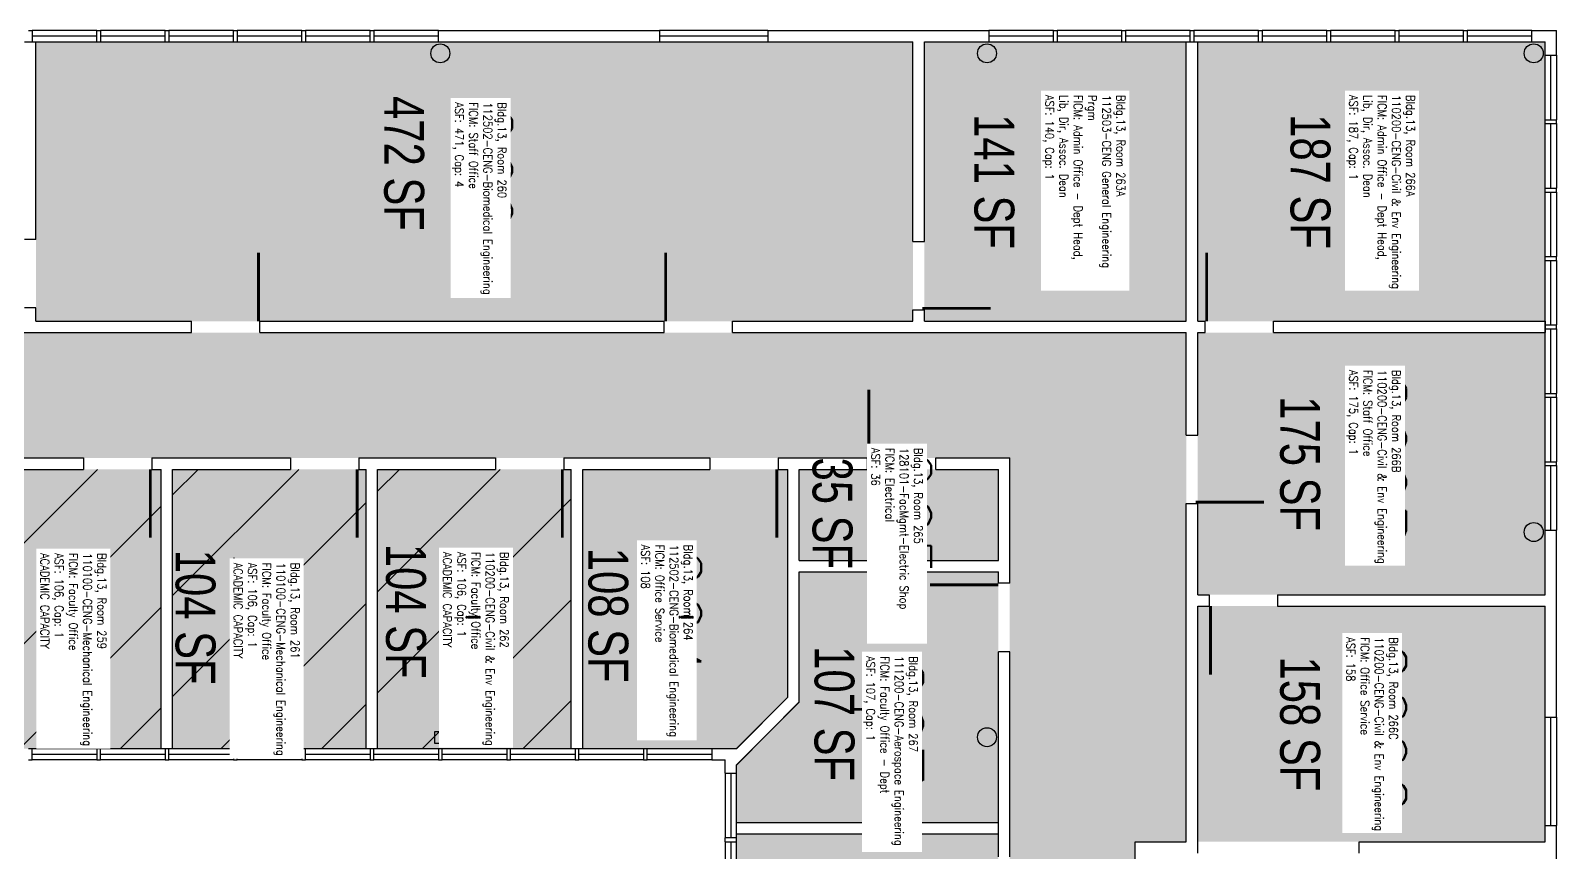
# Model space of a CAD drawing. Header units: inches. Extents: x -1297 to 2310, y -3 to 2532.
# Drawn here: x 1311 to 2115, y 2099 to 2532 of the extents above; entities that cross this region are included whole.
import ezdxf
from ezdxf.enums import TextEntityAlignment as Align

# ---------------------------------------------------------------- set-up
doc = ezdxf.new("R2010")
doc.units = ezdxf.units.IN
doc.header["$LTSCALE"] = 100
doc.header["$MEASUREMENT"] = 0
for name, color, linetype in [('A-COLS', 5, 'CONTINUOUS'), ('A-DOOR', 2, 'CONTINUOUS'), ('A-GLAZ', 1, 'CONTINUOUS'), ('A-GLAZ-SILL', 2, 'CONTINUOUS'), ('A-IDEN-RNUM', 7, 'CONTINUOUS'), ('A-IDEN-SNUM', 4, 'CONTINUOUS'), ('A-IDEN-VNUM', 4, 'CONTINUOUS'), ('A-WALL', 5, 'CONTINUOUS'), ('AREA-TEXT', 3, 'CONTINUOUS'), ('Rooms-Capacity', 4, 'CONTINUOUS'), ('Rooms-Category-Color', 7, 'CONTINUOUS'), ('Rooms-College-Color', 7, 'CONTINUOUS'), ('Rooms-Department-Color', 7, 'CONTINUOUS'), ('Rooms-Division-Color', 7, 'CONTINUOUS'), ('Rooms-Information', 7, 'CONTINUOUS')]:
    doc.layers.add(name, color=color, linetype=linetype)
doc.styles.add('AREA', font='arial.ttf', dxfattribs={"width": 0.75, "height": 24})
doc.styles.add('ROOMSNUMBER', font='txt.shx', dxfattribs={"height": 0.03})
doc.styles.add('ROOMVNUMBER', font='simplex.shx', dxfattribs={"width": 0.85})

msp = doc.modelspace()

# ---------------------------------------------------------------- hatches: boundary and pattern name
at = {"layer": 'Rooms-Capacity'}
h = msp.add_hatch(dxfattribs=at)
h.set_pattern_fill('ANSI31', color=256, scale=300, style=0)
h.paths.add_polyline_path([(1278, 2301), (1380, 2301), (1380, 2154), (1278, 2154)])
h = msp.add_hatch(dxfattribs=at)
h.set_pattern_fill('ANSI31', color=256, scale=300, style=0)
h.paths.add_polyline_path([(1386, 2301), (1488, 2301), (1488, 2154), (1386, 2154)])
h = msp.add_hatch(dxfattribs=at)
h.set_pattern_fill('ANSI31', color=256, scale=300, style=0)
h.paths.add_polyline_path([(1494, 2301), (1596, 2301), (1596, 2154), (1494, 2154)])
at = {"layer": 'Rooms-Category-Color', "true_color": 0xfa9ba3}
for points in [[(1314, 2526), (1776, 2526), (1776, 2379), (1314, 2379)], [(1782, 2526), (1920, 2526), (1920, 2379), (1782, 2379)], [(1926, 2526), (2109, 2526), (2109, 2379), (1926, 2379)], [(1926, 2373), (2109, 2373), (2109, 2235), (1926, 2235)], [(1278, 2301), (1380, 2301), (1380, 2154), (1278, 2154)], [(1386, 2301), (1488, 2301), (1488, 2154), (1386, 2154)], [(1494, 2301), (1596, 2301), (1596, 2154), (1494, 2154)], [(1602, 2301), (1710, 2301), (1710, 2181), (1683.21, 2154), (1602, 2154)], [(1821, 2115), (1821, 2247), (1716, 2247), (1716, 2178.53), (1683, 2145.51), (1683, 2115)], [(1926, 2229), (2109, 2229), (2109, 2105), (1926, 2105)], [(1821, 2001), (1821, 2109), (1683, 2109), (1683, 2001)]]:
    msp.add_hatch(color=241, dxfattribs=at).paths.add_polyline_path(points)
at = {"layer": 'Rooms-Category-Color', "true_color": 0xadadad}
for points in [[(1812, 1011), (1812, 1771.24), (1893, 1852.24), (1893, 2105), (1920, 2105), (1920, 2373), (522, 2373), (522, 2203), (562, 2203), (562, 1972), (512, 1972), (512, 1910), (562, 1910), (562, 1589), (514, 1589), (514, 1523), (494, 1503), (494, 1053), (560, 1053), (560, 1475.66), (629, 1544.66), (629, 1659), (629, 2209), (635, 2209), (635, 2193), (672, 2193), (672, 2307), (1827, 2307), (1827, 1879.58), (1746, 1798.58), (1746, 1659), (1746, 1011)], [(1716, 2301), (1821, 2301), (1821, 2253), (1716, 2253)]]:
    msp.add_hatch(color=253, dxfattribs=at).paths.add_polyline_path(points)
at = {"layer": 'Rooms-College-Color', "true_color": 0x99d7b2}
for points in [[(1314, 2526), (1776, 2526), (1776, 2379), (1314, 2379)], [(1782, 2526), (1920, 2526), (1920, 2379), (1782, 2379)], [(1278, 2301), (1380, 2301), (1380, 2154), (1278, 2154)], [(1386, 2301), (1488, 2301), (1488, 2154), (1386, 2154)], [(1494, 2301), (1596, 2301), (1596, 2154), (1494, 2154)], [(1602, 2301), (1710, 2301), (1710, 2181), (1683.21, 2154), (1602, 2154)]]:
    msp.add_hatch(color=253, dxfattribs=at).paths.add_polyline_path(points)
at = {"layer": 'Rooms-College-Color', "true_color": 0x80bc67}
for points in [[(1926, 2526), (2109, 2526), (2109, 2379), (1926, 2379)], [(1926, 2373), (2109, 2373), (2109, 2235), (1926, 2235)], [(1716, 2301), (1821, 2301), (1821, 2253), (1716, 2253)], [(1821, 2115), (1821, 2247), (1716, 2247), (1716, 2178.53), (1683, 2145.51), (1683, 2115)], [(1926, 2229), (2109, 2229), (2109, 2105), (1926, 2105)], [(1821, 2001), (1821, 2109), (1683, 2109), (1683, 2001)]]:
    msp.add_hatch(color=83, dxfattribs=at).paths.add_polyline_path(points)
at = {"layer": 'Rooms-College-Color', "true_color": 0xadadad}
msp.add_hatch(color=253, dxfattribs=at).paths.add_polyline_path([(1812, 1011), (1812, 1771.24), (1893, 1852.24), (1893, 2105), (1920, 2105), (1920, 2373), (522, 2373), (522, 2203), (562, 2203), (562, 1972), (512, 1972), (512, 1910), (562, 1910), (562, 1589), (514, 1589), (514, 1523), (494, 1503), (494, 1053), (560, 1053), (560, 1475.66), (629, 1544.66), (629, 1659), (629, 2209), (635, 2209), (635, 2193), (672, 2193), (672, 2307), (1827, 2307), (1827, 1879.58), (1746, 1798.58), (1746, 1659), (1746, 1011)])
at = {"layer": 'Rooms-Department-Color', "true_color": 0x99d7b2}
for points in [[(1314, 2526), (1776, 2526), (1776, 2379), (1314, 2379)], [(1782, 2526), (1920, 2526), (1920, 2379), (1782, 2379)], [(1926, 2526), (2109, 2526), (2109, 2379), (1926, 2379)], [(1926, 2373), (2109, 2373), (2109, 2235), (1926, 2235)], [(1278, 2301), (1380, 2301), (1380, 2154), (1278, 2154)], [(1386, 2301), (1488, 2301), (1488, 2154), (1386, 2154)], [(1494, 2301), (1596, 2301), (1596, 2154), (1494, 2154)], [(1602, 2301), (1710, 2301), (1710, 2181), (1683.21, 2154), (1602, 2154)], [(1821, 2115), (1821, 2247), (1716, 2247), (1716, 2178.53), (1683, 2145.51), (1683, 2115)], [(1926, 2229), (2109, 2229), (2109, 2105), (1926, 2105)], [(1821, 2001), (1821, 2109), (1683, 2109), (1683, 2001)]]:
    msp.add_hatch(color=253, dxfattribs=at).paths.add_polyline_path(points)
at = {"layer": 'Rooms-Department-Color', "true_color": 0xacacac}
for points in [[(1812, 1011), (1812, 1771.24), (1893, 1852.24), (1893, 2105), (1920, 2105), (1920, 2373), (522, 2373), (522, 2203), (562, 2203), (562, 1972), (512, 1972), (512, 1910), (562, 1910), (562, 1589), (514, 1589), (514, 1523), (494, 1503), (494, 1053), (560, 1053), (560, 1475.66), (629, 1544.66), (629, 1659), (629, 2209), (635, 2209), (635, 2193), (672, 2193), (672, 2307), (1827, 2307), (1827, 1879.58), (1746, 1798.58), (1746, 1659), (1746, 1011)], [(1716, 2301), (1821, 2301), (1821, 2253), (1716, 2253)]]:
    msp.add_hatch(color=253, dxfattribs=at).paths.add_polyline_path(points)
at = {"layer": 'Rooms-Division-Color', "true_color": 0x99d7b2}
for points in [[(1314, 2526), (1776, 2526), (1776, 2379), (1314, 2379)], [(1782, 2526), (1920, 2526), (1920, 2379), (1782, 2379)], [(1926, 2526), (2109, 2526), (2109, 2379), (1926, 2379)], [(1926, 2373), (2109, 2373), (2109, 2235), (1926, 2235)], [(1278, 2301), (1380, 2301), (1380, 2154), (1278, 2154)], [(1386, 2301), (1488, 2301), (1488, 2154), (1386, 2154)], [(1494, 2301), (1596, 2301), (1596, 2154), (1494, 2154)], [(1602, 2301), (1710, 2301), (1710, 2181), (1683.21, 2154), (1602, 2154)], [(1821, 2115), (1821, 2247), (1716, 2247), (1716, 2178.53), (1683, 2145.51), (1683, 2115)], [(1926, 2229), (2109, 2229), (2109, 2105), (1926, 2105)], [(1821, 2001), (1821, 2109), (1683, 2109), (1683, 2001)]]:
    msp.add_hatch(color=253, dxfattribs=at).paths.add_polyline_path(points)
at = {"layer": 'Rooms-Division-Color', "true_color": 0xadadad}
for points in [[(1812, 1011), (1812, 1771.24), (1893, 1852.24), (1893, 2105), (1920, 2105), (1920, 2373), (522, 2373), (522, 2203), (562, 2203), (562, 1972), (512, 1972), (512, 1910), (562, 1910), (562, 1589), (514, 1589), (514, 1523), (494, 1503), (494, 1053), (560, 1053), (560, 1475.66), (629, 1544.66), (629, 1659), (629, 2209), (635, 2209), (635, 2193), (672, 2193), (672, 2307), (1827, 2307), (1827, 1879.58), (1746, 1798.58), (1746, 1659), (1746, 1011)], [(1716, 2301), (1821, 2301), (1821, 2253), (1716, 2253)]]:
    msp.add_hatch(color=253, dxfattribs=at).paths.add_polyline_path(points)

# ---------------------------------------------------------------- linework, layer by layer
at = {"layer": 'A-COLS'}
msp.add_lwpolyline([(1524, 2162.78), (1524, 2156.78), (1530, 2156.78), (1530, 2162.78)], close=True, dxfattribs=at)
for centre in [(1527, 2520), (1815, 2520), (2103, 2520), (2103, 2268), (1815, 2160)]:
    msp.add_circle(centre, 5, dxfattribs=at)
at = {"layer": 'A-DOOR'}
for points in [[(1781, 2385.75, 1.5, 1.5, 0), (1817, 2385.75, 0, 0, 0), (1817, 2386.5, 0, 0, 0.414214), (1779.5, 2421, 0, 0, 0.414214)], [(1431.25, 2379, 1.5, 1.5, 0), (1431.25, 2415, 0, 0, 0), (1430.5, 2415, 0, 0, 0.414214), (1396, 2377.5, 0, 0, 0.414214)], [(1645.75, 2379, 1.5, 1.5, 0), (1645.75, 2415, 0, 0, 0), (1646.5, 2415, 0, 0, -0.414214), (1681, 2377.5, 0, 0, -0.414214)], [(1930.75, 2379, 1.5, 1.5, 0), (1930.75, 2415, 0, 0, 0), (1931.5, 2415, 0, 0, -0.414214), (1966, 2377.5, 0, 0, -0.414214)], [(1752.75, 2307, 1.5, 1.5, 0), (1752.75, 2343, 0, 0, 0), (1753.5, 2343, 0, 0, -0.414214), (1788, 2305.5, 0, 0, -0.414214)], [(1925, 2283.75, 1.5, 1.5, 0), (1961, 2283.75, 0, 0, 0), (1961, 2284.5, 0, 0, 0.414214), (1923.5, 2319, 0, 0, 0.414214)], [(1374.25, 2301, 1.5, 1.5, 0), (1374.25, 2265, 0, 0, 0), (1373.5, 2265, 0, 0, -0.414214), (1339, 2302.5, 0, 0, -0.414214)], [(1483.25, 2301, 1.5, 1.5, 0), (1483.25, 2265, 0, 0, 0), (1482.5, 2265, 0, 0, -0.414214), (1448, 2302.5, 0, 0, -0.414214)], [(1591.25, 2301, 1.5, 1.5, 0), (1591.25, 2265, 0, 0, 0), (1590.5, 2265, 0, 0, -0.414214), (1556, 2302.5, 0, 0, -0.414214)], [(1704.25, 2301, 1.5, 1.5, 0), (1704.25, 2265, 0, 0, 0), (1703.5, 2265, 0, 0, -0.414214), (1669, 2302.5, 0, 0, -0.414214)], [(1821, 2240.25, 1.5, 1.5, 0), (1785, 2240.25, 0, 0, 0), (1785, 2239.5, 0, 0, 0.414214), (1822.5, 2205, 0, 0, 0.414214)], [(1932.75, 2229, 1.5, 1.5, 0), (1932.75, 2193, 0, 0, 0), (1933.5, 2193, 0, 0, 0.414214), (1968, 2230.5, 0, 0, 0.414214)]]:
    msp.add_lwpolyline(points, format="xyseb", dxfattribs=at)
at = {"layer": 'A-GLAZ'}
for p, q in [((1346, 2529), (1312, 2529)), ((1382, 2529), (1348, 2529)), ((1418, 2529), (1384, 2529)), ((1454, 2529), (1420, 2529)), ((1490, 2529), (1456, 2529)), ((1526, 2529), (1492, 2529)), ((1699.5, 2529), (1642.5, 2529)), ((1850, 2529), (1816, 2529)), ((1886, 2529), (1852, 2529)), ((1922, 2529), (1888, 2529)), ((1958, 2529), (1924, 2529)), ((1994, 2529), (1960, 2529)), ((2030, 2529), (1996, 2529)), ((2066, 2529), (2032, 2529)), ((2102, 2529), (2068, 2529)), ((2112, 2485), (2112, 2519)), ((2112, 2449), (2112, 2483)), ((2112, 2413), (2112, 2447)), ((2112, 2377), (2112, 2411)), ((2112, 2341), (2112, 2375)), ((2112, 2305), (2112, 2339)), ((2112, 2269), (2112, 2303)), ((2112, 2113.5), (2112, 2170.5)), ((1312, 2151), (1346, 2151)), ((1348, 2151), (1382, 2151)), ((1384, 2151), (1418, 2151)), ((1420, 2151), (1454, 2151)), ((1456, 2151), (1490, 2151)), ((1492, 2151), (1526, 2151)), ((1528, 2151), (1562, 2151)), ((1564, 2151), (1598, 2151)), ((1600, 2151), (1634, 2151)), ((1636, 2151), (1670, 2151)), ((1680, 2141), (1680, 2107)), ((1680, 2105), (1680, 2071))]:
    msp.add_line(p, q, dxfattribs=at)
at = {"layer": 'A-GLAZ-SILL'}
for p, q in [((1346, 2532), (1312, 2532)), ((1312, 2526), (1346, 2526)), ((1382, 2532), (1348, 2532)), ((1348, 2526), (1382, 2526)), ((1418, 2532), (1384, 2532)), ((1384, 2526), (1418, 2526)), ((1454, 2532), (1420, 2532)), ((1420, 2526), (1454, 2526)), ((1490, 2532), (1456, 2532)), ((1456, 2526), (1490, 2526)), ((1526, 2532), (1492, 2532)), ((1492, 2526), (1526, 2526)), ((1699.5, 2532), (1642.5, 2532)), ((1642.5, 2526), (1699.5, 2526)), ((1850, 2532), (1816, 2532)), ((1816, 2526), (1850, 2526)), ((1886, 2532), (1852, 2532)), ((1852, 2526), (1886, 2526)), ((1922, 2532), (1888, 2532)), ((1888, 2526), (1922, 2526)), ((1958, 2532), (1924, 2532)), ((1924, 2526), (1958, 2526)), ((1994, 2532), (1960, 2532)), ((1960, 2526), (1994, 2526)), ((2030, 2532), (1996, 2532)), ((1996, 2526), (2030, 2526)), ((2066, 2532), (2032, 2532)), ((2032, 2526), (2066, 2526)), ((2102, 2532), (2068, 2532)), ((2068, 2526), (2102, 2526)), ((2109, 2485), (2109, 2519)), ((2115, 2519), (2115, 2485)), ((2109, 2449), (2109, 2483)), ((2115, 2483), (2115, 2449)), ((2109, 2413), (2109, 2447)), ((2115, 2447), (2115, 2413)), ((2109, 2377), (2109, 2411)), ((2115, 2411), (2115, 2377)), ((2109, 2341), (2109, 2375)), ((2115, 2375), (2115, 2341)), ((2109, 2305), (2109, 2339)), ((2115, 2339), (2115, 2305)), ((2109, 2269), (2109, 2303)), ((2115, 2303), (2115, 2269)), ((2109, 2113.5), (2109, 2170.5)), ((2115, 2170.5), (2115, 2113.5)), ((1312, 2154), (1346, 2154)), ((1346, 2148), (1312, 2148)), ((1348, 2154), (1382, 2154)), ((1382, 2148), (1348, 2148)), ((1384, 2154), (1418, 2154)), ((1418, 2148), (1384, 2148)), ((1420, 2154), (1454, 2154)), ((1454, 2148), (1420, 2148)), ((1456, 2154), (1490, 2154)), ((1490, 2148), (1456, 2148)), ((1492, 2154), (1526, 2154)), ((1526, 2148), (1492, 2148)), ((1528, 2154), (1562, 2154)), ((1562, 2148), (1528, 2148)), ((1564, 2154), (1598, 2154)), ((1598, 2148), (1564, 2148)), ((1600, 2154), (1634, 2154)), ((1634, 2148), (1600, 2148)), ((1636, 2154), (1670, 2154)), ((1670, 2148), (1636, 2148)), ((1677, 2141), (1677, 2107)), ((1683, 2107), (1683, 2141)), ((1677, 2105), (1677, 2071)), ((1683, 2071), (1683, 2105))]:
    msp.add_line(p, q, dxfattribs=at)
at = {"layer": 'A-WALL'}
for p, q in [((1308, 2526), (1314, 2526)), ((1310, 2532), (1312, 2532)), ((1310, 2526), (1312, 2526)), ((1312, 2532), (1312, 2526)), ((1314, 2422), (1314, 2526)), ((1346, 2526), (1346, 2532)), ((1346, 2532), (1348, 2532)), ((1346, 2526), (1348, 2526)), ((1348, 2532), (1348, 2526)), ((1382, 2526), (1382, 2532)), ((1382, 2532), (1384, 2532)), ((1382, 2526), (1384, 2526)), ((1384, 2532), (1384, 2526)), ((1418, 2526), (1418, 2532)), ((1418, 2532), (1420, 2532)), ((1418, 2526), (1420, 2526)), ((1420, 2532), (1420, 2526)), ((1454, 2526), (1454, 2532)), ((1454, 2532), (1456, 2532)), ((1454, 2526), (1456, 2526)), ((1456, 2532), (1456, 2526)), ((1490, 2526), (1490, 2532)), ((1490, 2532), (1492, 2532)), ((1490, 2526), (1492, 2526)), ((1492, 2532), (1492, 2526)), ((1526, 2526), (1526, 2532)), ((1526, 2532), (1642.5, 2532)), ((1526, 2526), (1560, 2526)), ((1560, 2526), (1642.5, 2526)), ((1642.5, 2532), (1642.5, 2526)), ((1699.5, 2532), (1699.5, 2526)), ((1699.5, 2532), (1816, 2532)), ((1699.5, 2526), (1776, 2526)), ((1776, 2421), (1776, 2526)), ((1782, 2526), (1816, 2526)), ((1782, 2421), (1782, 2526)), ((1816, 2532), (1816, 2526)), ((1850, 2526), (1850, 2532)), ((1850, 2532), (1852, 2532)), ((1850, 2526), (1852, 2526)), ((1852, 2532), (1852, 2526)), ((1886, 2526), (1886, 2532)), ((1886, 2532), (1888, 2532)), ((1886, 2526), (1888, 2526)), ((1888, 2532), (1888, 2526)), ((1920, 2379), (1920, 2526)), ((1920, 2526), (1926, 2526)), ((1922, 2526), (1922, 2532)), ((1922, 2532), (1924, 2532)), ((1922, 2526), (1924, 2526)), ((1924, 2532), (1924, 2526)), ((1926, 2379), (1926, 2526)), ((1958, 2526), (1958, 2532)), ((1958, 2532), (1960, 2532)), ((1958, 2526), (1960, 2526)), ((1960, 2532), (1960, 2526)), ((1994, 2526), (1994, 2532)), ((1994, 2532), (1996, 2532)), ((1994, 2526), (1996, 2526)), ((1996, 2532), (1996, 2526)), ((2030, 2526), (2030, 2532)), ((2030, 2532), (2032, 2532)), ((2030, 2526), (2032, 2526)), ((2032, 2532), (2032, 2526)), ((2066, 2526), (2066, 2532)), ((2066, 2532), (2068, 2532)), ((2066, 2526), (2068, 2526)), ((2068, 2532), (2068, 2526)), ((2102, 2526), (2102, 2532)), ((2102, 2532), (2115, 2532)), ((2102, 2526), (2109, 2526)), ((2109, 2519), (2109, 2526)), ((2115, 2519), (2115, 2532)), ((2109, 2519), (2115, 2519)), ((2109, 2485), (2115, 2485)), ((2109, 2483), (2109, 2485)), ((2115, 2483), (2115, 2485)), ((2109, 2483), (2115, 2483)), ((2109, 2449), (2115, 2449)), ((2109, 2447), (2109, 2449)), ((2109, 2447), (2115, 2447)), ((2115, 2447), (2115, 2449)), ((1314, 2422), (1308, 2422)), ((1776, 2421), (1782, 2421)), ((2109, 2411), (2109, 2413)), ((2109, 2413), (2115, 2413)), ((2115, 2411), (2115, 2413)), ((2109, 2411), (2115, 2411)), ((1314, 2386), (1308, 2386)), ((1314, 2379), (1314, 2386)), ((1776, 2379), (1776, 2385)), ((1776, 2385), (1782, 2385)), ((1782, 2379), (1782, 2385)), ((935, 2373), (1396, 2373)), ((1314, 2379), (1396, 2379)), ((1396, 2373), (1396, 2379)), ((1432, 2379), (1524, 2379)), ((1432, 2373), (1432, 2379)), ((1432, 2373), (1645, 2373)), ((1524, 2379), (1645, 2379)), ((1524, 2379), (1560, 2379)), ((1645, 2373), (1645, 2379)), ((1681, 2373), (1681, 2379)), ((1681, 2379), (1776, 2379)), ((1681, 2373), (1920, 2373)), ((1782, 2379), (1920, 2379)), ((1920, 2319), (1920, 2373)), ((1926, 2379), (1930, 2379)), ((1926, 2373), (1930, 2373)), ((1926, 2319), (1926, 2373)), ((1930, 2373), (1930, 2379)), ((1966, 2373), (1966, 2379)), ((1966, 2379), (2109, 2379)), ((1966, 2373), (2109, 2373)), ((2109, 2379), (2109, 2373)), ((2109, 2377), (2115, 2377)), ((2109, 2375), (2109, 2377)), ((2109, 2375), (2115, 2375)), ((2115, 2375), (2115, 2377)), ((2109, 2341), (2115, 2341)), ((2109, 2339), (2109, 2341)), ((2115, 2339), (2115, 2341)), ((2109, 2339), (2115, 2339)), ((1920, 2319), (1926, 2319)), ((1265, 2307), (1339, 2307)), ((1278, 2301), (1339, 2301)), ((1339, 2307), (1339, 2301)), ((1375, 2307), (1375, 2301)), ((1375, 2307), (1448, 2307)), ((1375, 2301), (1380, 2301)), ((1380, 2154), (1380, 2301)), ((1386, 2154), (1386, 2301)), ((1386, 2301), (1448, 2301)), ((1448, 2307), (1448, 2301)), ((1484, 2307), (1484, 2301)), ((1484, 2307), (1556, 2307)), ((1484, 2301), (1488, 2301)), ((1488, 2154), (1488, 2301)), ((1494, 2154), (1494, 2301)), ((1494, 2301), (1556, 2301)), ((1556, 2307), (1556, 2301)), ((1592, 2307), (1592, 2301)), ((1592, 2307), (1669, 2307)), ((1592, 2301), (1596, 2301)), ((1596, 2154), (1596, 2301)), ((1602, 2154), (1602, 2301)), ((1602, 2301), (1669, 2301)), ((1669, 2307), (1669, 2301)), ((1705, 2307), (1705, 2301)), ((1705, 2307), (1752, 2307)), ((1705, 2301), (1710, 2301)), ((1710, 2181), (1710, 2301)), ((1716, 2301), (1752, 2301)), ((1716, 2253), (1716, 2301)), ((1752, 2301), (1752, 2307)), ((1788, 2301), (1788, 2307)), ((1788, 2307), (1827, 2307)), ((1788, 2301), (1821, 2301)), ((1821, 2253), (1821, 2301)), ((1827, 2241), (1827, 2307)), ((2109, 2305), (2115, 2305)), ((2109, 2303), (2109, 2305)), ((2109, 2303), (2115, 2303)), ((2115, 2303), (2115, 2305)), ((1920, 2105), (1920, 2283)), ((1920, 2283), (1926, 2283)), ((1926, 2235), (1926, 2283)), ((2109, 2235), (2109, 2269)), ((2109, 2269), (2115, 2269)), ((2115, 2170.5), (2115, 2269)), ((1716, 2253), (1821, 2253)), ((1716, 2178.53), (1716, 2247)), ((1716, 2247), (1821, 2247)), ((1821, 2241), (1821, 2247)), ((1827, 2241), (1821, 2241)), ((1926, 2235), (1932, 2235)), ((1932, 2235), (1932, 2229)), ((1968, 2235), (1968, 2229)), ((1968, 2235), (2109, 2235)), ((1926, 2099), (1926, 2229)), ((1926, 2229), (1932, 2229)), ((1968, 2229), (2109, 2229)), ((2109, 2170.5), (2109, 2229)), ((1821, 2097), (1821, 2205)), ((1827, 2205), (1821, 2205)), ((1827, 2097), (1827, 2205)), ((1683, 2154), (1710, 2181)), ((1683, 2145.27), (1716, 2178.53)), ((1683, 2145.51), (1716, 2178.51)), ((1683.07, 2153.86), (1710, 2181)), ((2109, 2170.5), (2115, 2170.5)), ((1310, 2154), (1312, 2154)), ((1310, 2148), (1312, 2148)), ((1312, 2148), (1312, 2154)), ((1346, 2154), (1346, 2148)), ((1346, 2154), (1348, 2154)), ((1346, 2148), (1348, 2148)), ((1348, 2148), (1348, 2154)), ((1382, 2154), (1382, 2148)), ((1382, 2154), (1384, 2154)), ((1382, 2148), (1384, 2148)), ((1384, 2148), (1384, 2154)), ((1418, 2154), (1420, 2154)), ((1418, 2154), (1418, 2148)), ((1418, 2148), (1420, 2148)), ((1420, 2148), (1420, 2154)), ((1454, 2154), (1454, 2148)), ((1454, 2154), (1456, 2154)), ((1454, 2148), (1456, 2148)), ((1456, 2148), (1456, 2154)), ((1490, 2154), (1490, 2148)), ((1490, 2154), (1492, 2154)), ((1490, 2148), (1492, 2148)), ((1492, 2148), (1492, 2154)), ((1526, 2154), (1528, 2154)), ((1526, 2154), (1526, 2148)), ((1526, 2148), (1528, 2148)), ((1528, 2148), (1528, 2154)), ((1562, 2154), (1562, 2148)), ((1562, 2154), (1564, 2154)), ((1562, 2148), (1564, 2148)), ((1564, 2148), (1564, 2154)), ((1598, 2154), (1598, 2148)), ((1598, 2154), (1600, 2154)), ((1598, 2148), (1600, 2148)), ((1600, 2148), (1600, 2154)), ((1634, 2154), (1636, 2154)), ((1634, 2154), (1634, 2148)), ((1634, 2148), (1636, 2148)), ((1636, 2148), (1636, 2154)), ((1670, 2154), (1670, 2148)), ((1670, 2154), (1683, 2154)), ((1670, 2148), (1677, 2148)), ((1677, 2141), (1677, 2148)), ((1677, 2141), (1683, 2141)), ((1683, 2141), (1683, 2145.51)), ((1821, 2115), (1683, 2115)), ((1683, 2107), (1677, 2107)), ((1677, 2105), (1677, 2107)), ((1821, 2109), (1683, 2109)), ((1683, 2105), (1683, 2107)), ((2109, 2113.5), (2115, 2113.5)), ((2109, 2105), (2109, 2113.5)), ((2115, 2015), (2115, 2113.5)), ((1677, 2105), (1683, 2105)), ((1893, 2105), (1920, 2105)), ((1893, 1953), (1893, 2105)), ((2011, 2105), (2109, 2105)), ((2011, 2099), (2011, 2105))]:
    msp.add_line(p, q, dxfattribs=at)

# ---------------------------------------------------------------- texts
at = {"layer": 'A-IDEN-RNUM', "style": 'ROOMSNUMBER', "width": 0.85}
for s, p in [('0260-00', (1549.02, 2459.82)), ('0263-A0', (1860.01, 2449.63)), ('0266-A0', (2020.12, 2449.63)), ('0266-B0', (2020.12, 2306.18)), ('0265-00', (1770.42, 2286.04)), ('0259-00', (1332.19, 2223.14)), ('0261-00', (1434.02, 2223.14)), ('0262-00', (1544.23, 2223.14)), ('0264-00', (1656.48, 2223.14)), ('0267-00', (1747.77, 2174.68)), ('0266-C0', (2020.12, 2164.84))]:
    msp.add_text(s, height=1, rotation=360, dxfattribs=at).set_placement(p, align=Align.MIDDLE)
at = {"layer": 'A-IDEN-SNUM', "style": 'ROOMSNUMBER', "width": 0.85}
for s, p in [('0130026000', (1549.02, 2459.82)), ('01300263A0', (1860.01, 2449.63)), ('01300266A0', (2020.12, 2449.63)), ('01300266B0', (2020.12, 2306.18)), ('0130026500', (1770.42, 2286.04)), ('0130025900', (1332.19, 2223.14)), ('0130026100', (1434.02, 2223.14)), ('0130026200', (1544.23, 2223.14)), ('0130026400', (1656.48, 2223.14)), ('0130026700', (1747.77, 2174.68)), ('01300266C0', (2020.12, 2164.84))]:
    msp.add_text(s, height=1, rotation=360, dxfattribs=at).set_placement(p, align=Align.MIDDLE)
at = {"layer": 'A-IDEN-VNUM', "style": 'ROOMVNUMBER', "width": 0.85}
for s, p in [('260', (1549.02, 2459.82)), ('263A', (1860.01, 2449.63)), ('266A', (2020.12, 2449.63)), ('266B', (2020.12, 2306.18)), ('265', (1769.83, 2277.88)), ('259', (1332.19, 2223.14)), ('261', (1434.02, 2223.14)), ('262', (1544.23, 2223.14)), ('264', (1648.62, 2226.31)), ('266C', (2020.12, 2164.84)), ('267', (1765.69, 2168.27))]:
    msp.add_text(s, height=31.5, rotation=270, dxfattribs=at).set_placement(p, align=Align.MIDDLE_CENTER)
at = {"layer": 'AREA-TEXT', "style": 'AREA', "width": 0.75}
for s, p in [('472 SF', (1507.97, 2462.03)), ('141 SF', (1818.89, 2452.5)), ('187 SF', (1985.39, 2452.5)), ('175 SF', (1979.96, 2304)), ('35 SF', (1733.62, 2277.88)), ('104 SF', (1508.94, 2226.31)), ('104 SF', (1398.06, 2223.19)), ('108 SF', (1615.51, 2224.24)), ('107 SF', (1734.65, 2172.4)), ('158 SF', (1979.96, 2167))]:
    msp.add_text(s, height=21, rotation=270, dxfattribs=at).set_placement(p, align=Align.MIDDLE_CENTER)

# ---------------------------------------------------------------- next in the draw order: texts
at = {"layer": 'Rooms-Information', "char_height": 4.5, "width": 100.8, "attachment_point": 7, "rotation": 270, "style": 'ROOMVNUMBER', "bg_fill": 3, "box_fill_scale": 1.5, "bg_fill_color": 256, "bg_fill_true_color": 13158600, "bg_fill_transparency": 0}
for s, insert in [('Bldg.13, Room 263A^M^J112503-CENG General Engineering Prgm^M^JFICM: Admin Office - Dept Head, Lib, Dir, Assoc. Dean^M^JASF: 140, Cap: 1', (1844.26, 2498.08)), ('Bldg.13, Room 266A^M^J110200-CENG-Civil & Env Engineering^M^JFICM: Admin Office - Dept Head, Lib, Dir, Assoc. Dean^M^JASF: 187, Cap: 1', (2004.37, 2498.08)), ('Bldg.13, Room 260^M^J112502-CENG-Biomedical Engineering^M^JFICM: Staff Office^M^JASF: 471, Cap: 4', (1533.27, 2494.25)), ('Bldg.13, Room 266B^M^J110200-CENG-Civil & Env Engineering^M^JFICM: Staff Office^M^JASF: 175, Cap: 1', (2004.37, 2353.35)), ('Bldg.13, Room 265^M^J128101-FacMgmt-Electric Shop^M^JFICM: Electrical^M^JASF: 36', (1754.08, 2312.31)), ('Bldg.13, Room 259^M^J110100-CENG-Mechanical Engineering^M^JFICM: Faculty Office^M^JASF: 106, Cap: 1^M^JACADEMIC CAPACITY', (1316.44, 2256.93)), ('Bldg.13, Room 262^M^J110200-CENG-Civil & Env Engineering^M^JFICM: Faculty Office^M^JASF: 106, Cap: 1^M^JACADEMIC CAPACITY', (1528.48, 2257.56)), ('Bldg.13, Room 264^M^J112502-CENG-Biomedical Engineering^M^JFICM: Office Service^M^JASF: 108', (1632.87, 2261.38)), ('Bldg.13, Room 261^M^J110100-CENG-Mechanical Engineering^M^JFICM: Faculty Office^M^JASF: 106, Cap: 1^M^JACADEMIC CAPACITY', (1418.27, 2251.83)), ('Bldg.13, Room 266C^M^J110200-CENG-Civil & Env Engineering^M^JFICM: Office Service^M^JASF: 158', (2004.37, 2212.65)), ('Bldg.13, Room 267^M^J111200-CENG-Aerospace Engineering^M^JFICM: Faculty Office - Dept^M^JASF: 107, Cap: 1', (1749.94, 2202.69))]:
    msp.add_mtext(s, dxfattribs=dict(at, insert=insert))

doc.saveas('drawing.dxf')
